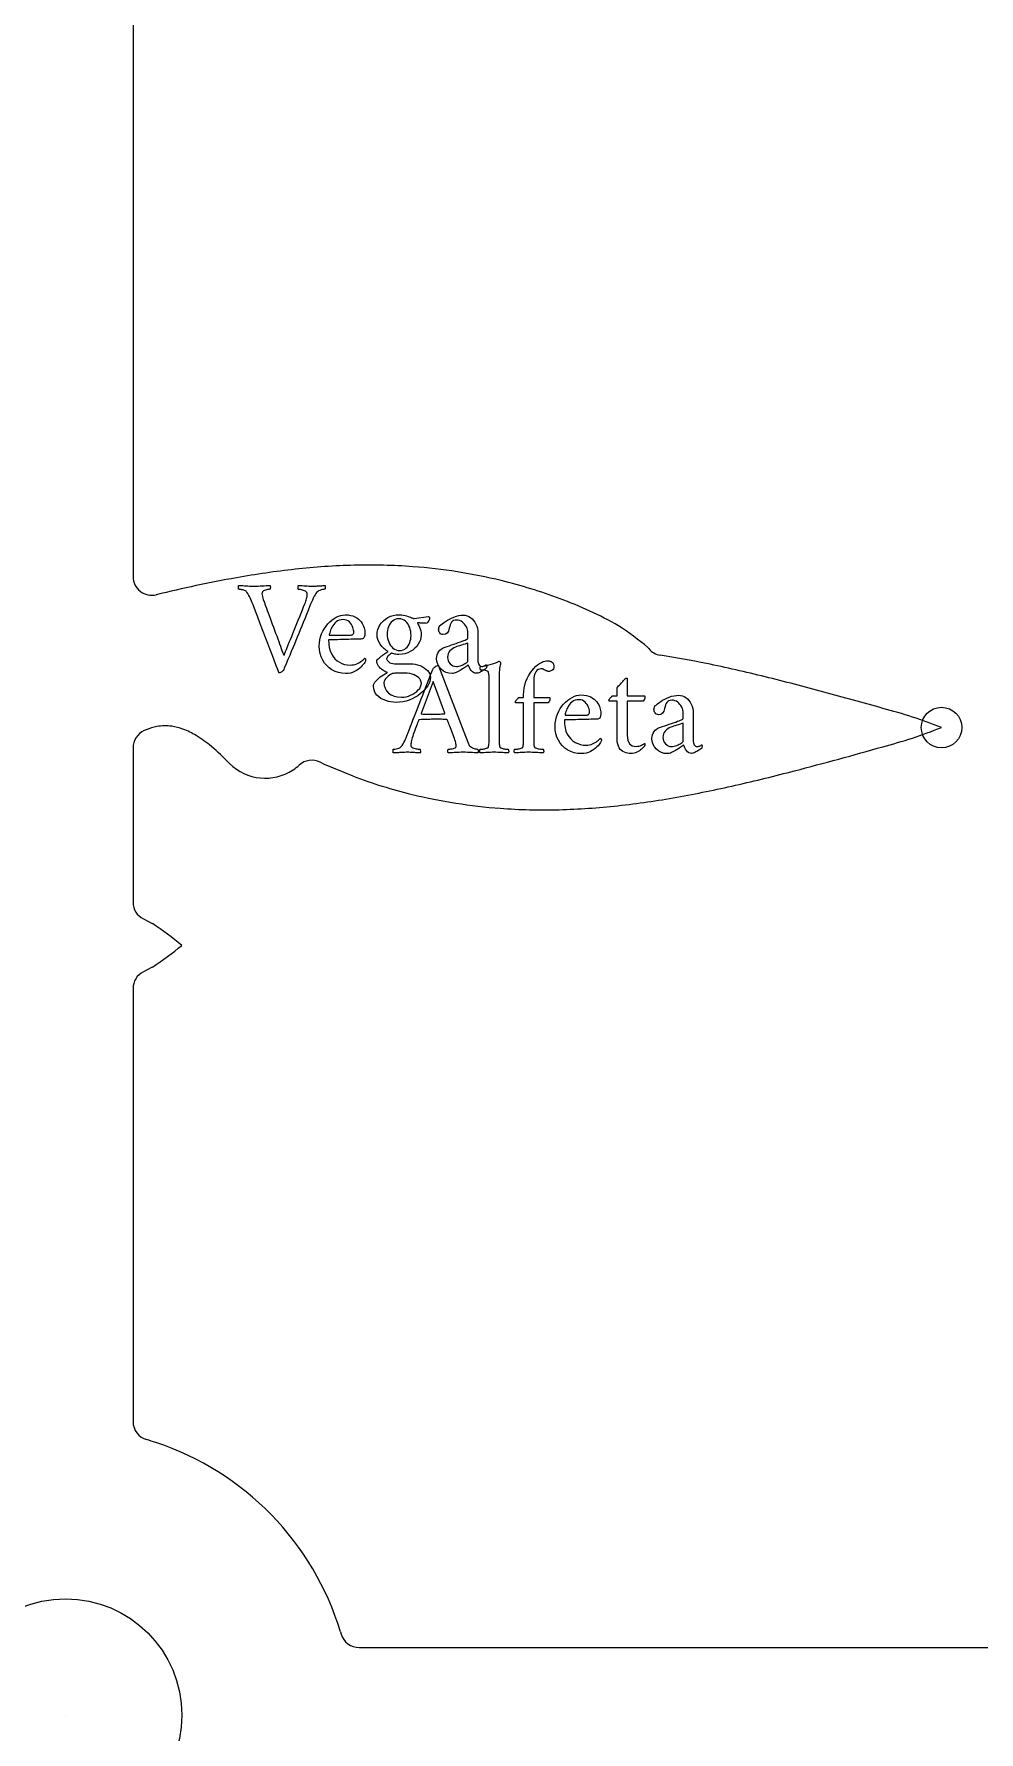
# Model space of a CAD drawing. Header units: millimetres. Extents: x -45 to 45, y -45 to 45.
# Drawn here: x -0.42 to 12.16, y -0.22 to 22.39 of the extents above; entities that cross this region are included whole.
import ezdxf

# ---------------------------------------------------------------- set-up
doc = ezdxf.new("R2010")
doc.units = ezdxf.units.MM
for name, color, linetype in [('CUT_INNER', 6, 'Continuous'), ('CUT_OUTER', 1, 'Continuous'), ('ENGRAVE', 7, 'Continuous'), ('GUIDE', 3, 'Continuous'), ('TEXT', 5, 'Continuous')]:
    doc.layers.add(name, color=color, linetype=linetype)

msp = doc.modelspace()

# ---------------------------------------------------------------- linework, layer by layer
at = {"layer": 'CUT_INNER'}
for points in [[(0.9, 38.8745), (0.9, 15.1625)], [(7.7517, 14.2181), (7.7557, 14.2132), (7.7638, 14.2024)], [(1.0724, 13.1211), (1.0487, 13.1106)], [(0.9, 12.882), (0.9, 10.8258)], [(2.1849, 12.6716), (2.1805, 12.6758)], [(3.8294, 12.5031), (3.4463, 12.6616), (3.4375, 12.6656), (3.3919, 12.6888)], [(1.0368, 10.6029), (1.1543, 10.5433), (1.1588, 10.5407)], [(1.1588, 9.9618), (1.1543, 9.9593), (1.0368, 9.8997)], [(0.9, 9.6767), (0.9, 3.9091)], [(3.6607, 1.1089), (3.669, 1.0804)], [(3.9091, 0.9), (16.9686, 0.9)]]:
    msp.add_lwpolyline(points, dxfattribs=at)
msp.add_circle((0, 0), 1.55, dxfattribs=at)
for centre, radius, start, end in [((0.0002, 12.8592), 26.2907, 355.51942, 87.46834), ((1.15, 15.1625), 0.25, 180, 283.32948), ((4.3566, 3.5061), 11.8248, 96.30171, 100.13671), ((4.0776, 6.0199), 9.2955, 91.45369, 96.29322), ((4.0406, 7.384), 7.9309, 85.77594, 91.43638), ((4.1, 8.146), 7.1665, 76.28694, 85.80087), ((5.2501, -1.471), 16.8814, 100.14917, 103.85496), ((4.1724, 8.4434), 6.8605, 69.43992, 76.28577), ((4.6431, 9.6398), 5.575, 60.82883, 69.65148), ((4.1498, 9.7623), 5.7295, 51.04841, 55.91761), ((7.9562, 14.3619), 0.25, 219.66348, 260.81429), ((6.285, 3.3355), 10.9023, 78.11554, 81.39448), ((4.3695, -6.1598), 20.5887, 76.10929, 78.34104), ((0.7538, -20.8173), 35.6856, 74.82857, 76.12342), ((-5.0543, -42.4312), 58.0663, 74.075659, 74.878797), ((9.149, 6.791), 6.8378, 68.4702, 75.35981), ((1.3608, 12.4145), 0.7631, 100.86003, 112.19797), ((1.3295, 12.5725), 0.6021, 81.76813, 100.76792), ((1.3092, 12.4533), 0.723, 69.34062, 81.53444), ((1.1886, 12.1357), 1.0627, 58.7676, 69.29567), ((9.146, 19.5207), 6.8467, 284.6358, 291.52756), ((1.15, 12.882), 0.25, 113.89638, 180), ((0.8807, 11.6253), 1.6588, 50.23485, 58.81362), ((0.1938, 10.8027), 2.7305, 43.31442, 50.19657), ((-3.3357, 62.5476), 51.6452, 284.6224, 285.97268), ((2.6591, 13.152), 0.675, 225.37141, 303.31015), ((3.2787, 12.4659), 0.25, 63.08825, 132.27665), ((2.7238, 13.0632), 0.5653, 302.77369, 313.16291), ((6.2387, 18.9266), 6.8605, 249.43992, 256.28577), ((3.0033, 38.2303), 26.5152, 282.89132, 284.6336), ((6.3111, 19.2239), 7.1665, 256.28694, 265.80087), ((6.0546, 23.8639), 11.8248, 276.30171, 280.13671), ((5.2181, 28.5422), 16.5773, 280.13664, 282.89947), ((6.3706, 19.986), 7.9309, 265.77594, 271.43638), ((6.3335, 21.3501), 9.2955, 271.45369, 276.29322), ((1.15, 10.8258), 0.25, 180, 243.08825), ((-2.0522, 5.7948), 5.7301, 51.05232, 55.91761), ((-1.5615, 14.0449), 4.9063, 303.67359, 309.35649), ((1.15, 9.6767), 0.25, 116.91175, 180), ((1.15, 3.9091), 0.25, 180, 253.82813), ((0.3521, 1.1099), 2.6606, 71.38805, 74.11473), ((0, 0), 3.825, 16.85202, 71.69577), ((3.9091, 1.15), 0.25, 196.17188, 270)]:
    msp.add_arc(centre, radius, start, end, dxfattribs=at)
at = {"layer": 'CUT_OUTER'}
msp.add_circle((0, 0), 45, dxfattribs=at)
at = {"layer": 'ENGRAVE'}
for centre, radius in [((0, 0), 42.525), ((0, 12.859), 29.684), ((11.6592, 13.1517), 0.27)]:
    msp.add_circle(centre, radius, dxfattribs=at)
at = {"layer": 'GUIDE'}
msp.add_lwpolyline([(0, 0), (0, 0)], dxfattribs=at)
msp.add_lwpolyline([(0, 0), (0, 0)], dxfattribs=at)
msp.add_lwpolyline([(0, 0), (0, 0)], dxfattribs=at)
msp.add_lwpolyline([(0, 0), (0, 0)], dxfattribs=at)
msp.add_lwpolyline([(0, 0), (0, 0)], dxfattribs=at)
msp.add_lwpolyline([(0, 0), (0, 0)], dxfattribs=at)
msp.add_lwpolyline([(0, 0), (0, 0)], dxfattribs=at)
msp.add_lwpolyline([(0, 0), (0, 0)], dxfattribs=at)
msp.add_lwpolyline([(0, 0), (0, 0)], dxfattribs=at)
msp.add_lwpolyline([(0, 0), (0, 0)], dxfattribs=at)
msp.add_lwpolyline([(0, 0), (0, 0)], dxfattribs=at)
msp.add_lwpolyline([(0, 0), (0, 0)], dxfattribs=at)
msp.add_lwpolyline([(0, 0), (0, 0)], dxfattribs=at)
msp.add_lwpolyline([(0, 0), (0, 0)], dxfattribs=at)
msp.add_lwpolyline([(0, 0), (0, 0)], dxfattribs=at)
msp.add_lwpolyline([(0, 0), (0, 0)], dxfattribs=at)
msp.add_lwpolyline([(0, 0), (0, 0)], dxfattribs=at)
msp.add_lwpolyline([(0, 0), (0, 0)], dxfattribs=at)
msp.add_lwpolyline([(0, 0), (0, 0)], dxfattribs=at)
msp.add_lwpolyline([(0, 0), (0, 0)], dxfattribs=at)
msp.add_lwpolyline([(0, 0), (0, 0)], dxfattribs=at)
msp.add_lwpolyline([(0, 0), (0, 0)], dxfattribs=at)
msp.add_lwpolyline([(0, 0), (0, 0)], dxfattribs=at)
msp.add_lwpolyline([(0, 0), (0, 0)], dxfattribs=at)
at = {"layer": 'TEXT'}
for points in [[(2.5073, 15.0358), (2.5357, 15.0359), (2.5637, 15.0364), (2.5913, 15.0373), (2.6184, 15.0384), (2.6452, 15.0397), (2.6717, 15.0409), (2.6981, 15.042), (2.7242, 15.0429), (2.7257, 15.0385), (2.7266, 15.0324), (2.727, 15.0246), (2.7269, 15.0151), (2.7261, 15.006), (2.7249, 14.9992), (2.723, 14.9948), (2.7206, 14.9927), (2.7158, 14.9925), (2.7087, 14.9916), (2.6993, 14.9902), (2.6874, 14.9883), (2.6746, 14.9856), (2.6621, 14.982), (2.65, 14.9775), (2.6381, 14.9721), (2.6279, 14.9654), (2.6207, 14.9571), (2.6163, 14.9471), (2.6148, 14.9354), (2.6168, 14.9172), (2.6229, 14.8914), (2.633, 14.8581), (2.6471, 14.817), (2.6549, 14.7957), (2.6639, 14.7711), (2.6742, 14.7433), (2.6856, 14.7122), (2.698, 14.6786), (2.711, 14.6434), (2.7245, 14.6065), (2.7385, 14.5679), (2.7529, 14.5284), (2.7674, 14.489), (2.7821, 14.4495), (2.7968, 14.4101), (2.8112, 14.3714), (2.825, 14.3343), (2.8381, 14.2988), (2.8506, 14.2649), (2.8621, 14.2332), (2.8725, 14.2046), (2.8818, 14.179), (2.89, 14.1564), (2.8968, 14.1378), (2.9019, 14.1239), (2.9053, 14.1149), (2.907, 14.1107), (2.9098, 14.1168), (2.9147, 14.128), (2.9215, 14.1441), (2.9303, 14.1654), (2.9408, 14.1908), (2.9525, 14.2194), (2.9655, 14.2513), (2.9796, 14.2864), (2.9948, 14.3241), (3.0108, 14.3637), (3.0275, 14.4052), (3.0451, 14.4486), (3.0631, 14.4932), (3.0812, 14.538), (3.0994, 14.5833), (3.1177, 14.6288), (3.1358, 14.6738), (3.1533, 14.7175), (3.1703, 14.7599), (3.1867, 14.8009), (3.1928, 14.8164), (3.1984, 14.8323), (3.2035, 14.8486), (3.2082, 14.8654), (3.2121, 14.8818), (3.2149, 14.8968), (3.2166, 14.9105), (3.2172, 14.9228), (3.2157, 14.9363), (3.2111, 14.9479), (3.2036, 14.9578), (3.193, 14.9658), (3.1807, 14.9725), (3.1679, 14.9779), (3.1547, 14.9823), (3.141, 14.9856), (3.1282, 14.9879), (3.1175, 14.9896), (3.1089, 14.9906), (3.1025, 14.9909), (3.0993, 14.9938), (3.0971, 14.9988), (3.0957, 15.0059), (3.0953, 15.0151), (3.0957, 15.0246), (3.0971, 15.0324), (3.0993, 15.0385), (3.1025, 15.0429), (3.1263, 15.042), (3.1495, 15.0409), (3.172, 15.0397), (3.1939, 15.0384), (3.2157, 15.0373), (3.2383, 15.0364), (3.2614, 15.0359), (3.2853, 15.0358), (3.3049, 15.0358), (3.3223, 15.036), (3.3376, 15.0363), (3.3507, 15.0367), (3.3628, 15.0372), (3.3747, 15.0378), (3.3865, 15.0385), (3.3983, 15.0393), (3.4106, 15.0402), (3.4242, 15.0411), (3.4393, 15.042), (3.4556, 15.0429), (3.4571, 15.0384), (3.4579, 15.0322), (3.458, 15.0241), (3.4574, 15.0142), (3.4564, 15.0048), (3.4552, 14.9981), (3.4537, 14.9941), (3.452, 14.9927), (3.4449, 14.9922), (3.4343, 14.9905), (3.4203, 14.9877), (3.4027, 14.9838), (3.3844, 14.9782), (3.368, 14.9703), (3.3535, 14.9602), (3.3409, 14.9479), (3.3322, 14.9367), (3.3223, 14.9208), (3.3111, 14.9004), (3.2988, 14.8753), (3.2862, 14.8482), (3.2743, 14.8217), (3.2633, 14.7958), (3.253, 14.7704), (3.2293, 14.7116), (3.2067, 14.6552), (3.185, 14.6014), (3.1643, 14.5499), (3.1442, 14.5002), (3.1244, 14.4513), (3.1048, 14.4034), (3.0854, 14.3563), (3.066, 14.3092), (3.0462, 14.2613), (3.0261, 14.2124), (3.0056, 14.1627), (2.9844, 14.1112), (2.9617, 14.0569), (2.9377, 14), (2.9124, 13.9404), (2.9051, 13.9247), (2.8974, 13.9117), (2.8894, 13.9014), (2.881, 13.8938), (2.8725, 13.8883), (2.8638, 13.8844), (2.855, 13.882), (2.8461, 13.8812), (2.8435, 13.882), (2.8412, 13.8841), (2.839, 13.8878), (2.8371, 13.8929), (2.8353, 13.8983), (2.8335, 13.903), (2.8317, 13.9068), (2.83, 13.9099), (2.8009, 13.9866), (2.7728, 14.0607), (2.7458, 14.1323), (2.7197, 14.2012), (2.694, 14.2692), (2.6682, 14.3377), (2.6421, 14.4068), (2.6157, 14.4764), (2.5884, 14.5481), (2.5595, 14.6234), (2.5288, 14.7023), (2.4965, 14.7848), (2.4867, 14.8101), (2.477, 14.8341), (2.4674, 14.8567), (2.458, 14.878), (2.4483, 14.8982), (2.438, 14.9174), (2.4272, 14.9358), (2.4158, 14.9533), (2.4105, 14.9601), (2.4033, 14.9663), (2.3943, 14.9718), (2.3836, 14.9766), (2.372, 14.9807), (2.3605, 14.9842), (2.3491, 14.987), (2.3378, 14.9891), (2.3274, 14.9907), (2.3184, 14.9918), (2.3108, 14.9925), (2.3047, 14.9927), (2.3039, 14.9942), (2.3033, 14.9988), (2.303, 15.0063), (2.3029, 15.0169), (2.303, 15.0276), (2.3033, 15.0355), (2.3039, 15.0406), (2.3047, 15.0429), (2.3339, 15.042), (2.3605, 15.0409), (2.3845, 15.0397), (2.406, 15.0384), (2.4274, 15.0373), (2.4515, 15.0364), (2.4781, 15.0359), (2.5073, 15.0358)], [(3.5022, 14.3187), (3.5039, 14.2653), (3.5107, 14.2165), (3.5227, 14.1721), (3.5399, 14.1322), (3.5613, 14.097), (3.586, 14.0666), (3.6142, 14.041), (3.6457, 14.0202), (3.6795, 14.0041), (3.7147, 13.9926), (3.7512, 13.9857), (3.7891, 13.9834), (3.8127, 13.9845), (3.8352, 13.9877), (3.8566, 13.993), (3.8769, 14.0004), (3.8959, 14.0093), (3.9132, 14.0188), (3.929, 14.029), (3.9432, 14.0399), (3.9557, 14.0505), (3.9661, 14.0598), (3.9745, 14.068), (3.9809, 14.0748), (3.9821, 14.0745), (3.9838, 14.0733), (3.9861, 14.0713), (3.989, 14.0686), (3.9917, 14.0652), (3.9937, 14.0612), (3.9948, 14.0566), (3.9952, 14.0515), (3.9946, 14.0441), (3.9925, 14.0363), (3.9892, 14.028), (3.9845, 14.0193), (3.9753, 14.0061), (3.9639, 13.9917), (3.9502, 13.9761), (3.9343, 13.9592), (3.9161, 13.9422), (3.8957, 13.9263), (3.8731, 13.9113), (3.8482, 13.8974), (3.8212, 13.8856), (3.7922, 13.8772), (3.7612, 13.8722), (3.7281, 13.8705), (3.6785, 13.8735), (3.6318, 13.8826), (3.5879, 13.8977), (3.5471, 13.9189), (3.5097, 13.9452), (3.4767, 13.9758), (3.4479, 14.0106), (3.4234, 14.0498), (3.4037, 14.0922), (3.3897, 14.1371), (3.3813, 14.1845), (3.3785, 14.2344), (3.3805, 14.2776), (3.3864, 14.3193), (3.3962, 14.3596), (3.4099, 14.3984), (3.4268, 14.4353), (3.4462, 14.4697), (3.4681, 14.5016), (3.4924, 14.5311), (3.5185, 14.5578), (3.5459, 14.5815), (3.5746, 14.6022), (3.6044, 14.6198), (3.6347, 14.634), (3.6645, 14.644), (3.6938, 14.6501), (3.7227, 14.6521), (3.7604, 14.6504), (3.7947, 14.6454), (3.8254, 14.637), (3.8527, 14.6252), (3.8769, 14.611), (3.8984, 14.5952), (3.9173, 14.5778), (3.9334, 14.5589), (3.9471, 14.5392), (3.9585, 14.5194), (3.9677, 14.4997), (3.9746, 14.48), (3.9797, 14.4611), (3.9834, 14.4437), (3.9855, 14.4279), (3.9863, 14.4137), (3.9857, 14.3959), (3.984, 14.3801), (3.9812, 14.3663), (3.9773, 14.3545), (3.9718, 14.345), (3.9643, 14.3379), (3.9548, 14.3333), (3.9432, 14.3312), (3.9332, 14.3304), (3.9193, 14.3296), (3.9014, 14.329), (3.8796, 14.3285), (3.855, 14.328), (3.8287, 14.3274), (3.8008, 14.3267), (3.7711, 14.3258), (3.7408, 14.3249), (3.7106, 14.324), (3.6807, 14.3231), (3.651, 14.3222), (3.6226, 14.3214), (3.5964, 14.3207), (3.5724, 14.3201), (3.5506, 14.3196), (3.5321, 14.3192), (3.5179, 14.3189), (3.5079, 14.3187), (3.5022, 14.3187)], [(3.5112, 14.3832), (3.7962, 14.3832), (3.804, 14.3838), (3.8113, 14.3854), (3.8179, 14.3882), (3.824, 14.3922), (3.8292, 14.3975), (3.8332, 14.4047), (3.836, 14.4137), (3.8375, 14.4244), (3.8374, 14.4363), (3.8352, 14.4504), (3.8311, 14.4668), (3.8249, 14.4854), (3.8167, 14.5047), (3.8063, 14.523), (3.7938, 14.5405), (3.7792, 14.5571), (3.7621, 14.5712), (3.7422, 14.5813), (3.7195, 14.5873), (3.6941, 14.5894), (3.6675, 14.5874), (3.6434, 14.5815), (3.6218, 14.5717), (3.6026, 14.558), (3.5857, 14.5417), (3.5706, 14.5244), (3.5574, 14.5059), (3.5462, 14.4863), (3.5366, 14.4667), (3.5287, 14.4482), (3.5223, 14.4308), (3.5175, 14.4146), (3.5141, 14.4008), (3.5119, 14.391), (3.5109, 14.3852), (3.5112, 14.3832)], [(4.5868, 14.0013), (4.6213, 13.9998), (4.6547, 13.9951), (4.6872, 13.9872), (4.7186, 13.9762), (4.7481, 13.9627), (4.7746, 13.9471), (4.7983, 13.9295), (4.819, 13.9099), (4.8359, 13.8887), (4.8479, 13.8664), (4.8551, 13.843), (4.8575, 13.8185), (4.8552, 13.7914), (4.8484, 13.7638), (4.8369, 13.7358), (4.8208, 13.7073), (4.8008, 13.6791), (4.7775, 13.6518), (4.751, 13.6253), (4.7213, 13.5998), (4.6887, 13.5759), (4.6536, 13.5543), (4.6161, 13.5351), (4.5761, 13.5182), (4.5343, 13.5045), (4.4914, 13.4947), (4.4473, 13.4888), (4.4022, 13.4868), (4.3672, 13.4883), (4.3323, 13.4927), (4.2973, 13.4999), (4.2624, 13.5101), (4.2289, 13.5233), (4.1983, 13.5395), (4.1706, 13.5587), (4.1458, 13.5809), (4.1254, 13.6062), (4.1109, 13.6345), (4.1021, 13.6658), (4.0992, 13.7002), (4.1013, 13.7197), (4.1077, 13.7387), (4.1184, 13.7573), (4.1333, 13.7755), (4.151, 13.7929), (4.17, 13.8095), (4.1904, 13.8252), (4.2122, 13.84), (4.2336, 13.8534), (4.2529, 13.8651), (4.2703, 13.875), (4.2857, 13.883), (4.2703, 13.8891), (4.2545, 13.8965), (4.2384, 13.9052), (4.222, 13.9153), (4.2061, 13.9268), (4.1913, 13.9397), (4.1778, 13.9541), (4.1655, 13.97), (4.1554, 13.9872), (4.1481, 14.0056), (4.1437, 14.0253), (4.1422, 14.0462), (4.1511, 14.0555), (4.1617, 14.0657), (4.174, 14.0766), (4.188, 14.0883), (4.2027, 14.1002), (4.2175, 14.1118), (4.2323, 14.1231), (4.2471, 14.134), (4.2611, 14.144), (4.2733, 14.1524), (4.2839, 14.1592), (4.2928, 14.1645), (4.2621, 14.184), (4.2343, 14.2068), (4.2096, 14.2329), (4.188, 14.2622), (4.1703, 14.2933), (4.1577, 14.3247), (4.1501, 14.3565), (4.1476, 14.3886), (4.15, 14.4229), (4.1573, 14.456), (4.1693, 14.4879), (4.1862, 14.5186), (4.2072, 14.5472), (4.2319, 14.573), (4.2601, 14.596), (4.2919, 14.6163), (4.3266, 14.6327), (4.3634, 14.6445), (4.4024, 14.6516), (4.4434, 14.6539), (4.471, 14.653), (4.4963, 14.6501), (4.5194, 14.6453), (4.5402, 14.6387), (4.5589, 14.6314), (4.5756, 14.625), (4.5903, 14.6193), (4.603, 14.6145), (4.614, 14.6105), (4.622, 14.6077), (4.627, 14.6061), (4.629, 14.6055), (4.6301, 14.6053), (4.6328, 14.6046), (4.6369, 14.6035), (4.6424, 14.6019), (4.8307, 14.6288), (4.8377, 14.6257), (4.8428, 14.6216), (4.8458, 14.6167), (4.8468, 14.6109), (4.846, 14.6045), (4.8437, 14.5963), (4.8397, 14.5862), (4.8342, 14.5741), (4.8279, 14.5622), (4.8212, 14.5524), (4.8144, 14.5447), (4.8073, 14.5392), (4.7963, 14.54), (4.7845, 14.5407), (4.7721, 14.5414), (4.7589, 14.5419), (4.7459, 14.5424), (4.7338, 14.543), (4.7226, 14.5437), (4.7123, 14.5445), (4.7037, 14.5453), (4.6975, 14.5459), (4.6938, 14.5462), (4.6926, 14.5463), (4.6895, 14.546), (4.6872, 14.545), (4.6859, 14.5433), (4.6854, 14.541), (4.6899, 14.535), (4.696, 14.5242), (4.7038, 14.5085), (4.7132, 14.4881), (4.7223, 14.4643), (4.7287, 14.4386), (4.7326, 14.4109), (4.7338, 14.3814), (4.7314, 14.351), (4.7242, 14.3209), (4.7122, 14.291), (4.6953, 14.2613), (4.6742, 14.233), (4.6496, 14.2073), (4.6214, 14.1841), (4.5895, 14.1636), (4.5549, 14.1467), (4.518, 14.1347), (4.4791, 14.1275), (4.438, 14.125), (4.4259, 14.1254), (4.4129, 14.1264), (4.3991, 14.1281), (4.3843, 14.1304), (4.37, 14.1331), (4.3578, 14.1358), (4.3476, 14.1385), (4.3394, 14.1412), (4.328, 14.1343), (4.3168, 14.1264), (4.306, 14.1173), (4.2955, 14.1071), (4.2865, 14.0964), (4.2801, 14.0856), (4.2762, 14.0748), (4.2749, 14.0641), (4.2766, 14.057), (4.2816, 14.0484), (4.29, 14.0382), (4.3018, 14.0264), (4.3168, 14.0155), (4.335, 14.0076), (4.3563, 14.0029), (4.3807, 14.0013)], [(4.4363, 14.6001), (4.4122, 14.5982), (4.3901, 14.5925), (4.37, 14.583), (4.352, 14.5696), (4.336, 14.5534), (4.322, 14.5351), (4.31, 14.5149), (4.3, 14.4926), (4.2922, 14.469), (4.2866, 14.445), (4.2832, 14.4206), (4.2821, 14.3957), (4.2833, 14.3691), (4.287, 14.3429), (4.2932, 14.3171), (4.3018, 14.2918), (4.3128, 14.2678), (4.326, 14.2461), (4.3415, 14.2266), (4.3592, 14.2093), (4.379, 14.1952), (4.4008, 14.1851), (4.4247, 14.1791), (4.4506, 14.177), (4.4738, 14.1789), (4.4952, 14.1844), (4.5146, 14.1937), (4.5322, 14.2066), (4.5477, 14.2224), (4.5613, 14.2402), (4.5728, 14.2601), (4.5824, 14.2819), (4.5898, 14.3049), (4.5951, 14.3283), (4.5983, 14.352), (4.5994, 14.376), (4.5983, 14.4035), (4.5949, 14.4305), (4.5893, 14.4569), (4.5815, 14.4827), (4.5714, 14.5071), (4.5591, 14.5293), (4.5445, 14.5493), (4.5277, 14.567), (4.5085, 14.5815), (4.4869, 14.5918), (4.4628, 14.598), (4.4363, 14.6001)], [(5.2968, 14.6485), (5.3215, 14.6465), (5.3454, 14.6405), (5.3685, 14.6304), (5.3909, 14.6163), (5.4118, 14.5988), (5.4306, 14.5786), (5.4472, 14.5558), (5.4617, 14.5302), (5.4735, 14.5024), (5.4819, 14.4728), (5.4869, 14.4415), (5.4886, 14.4083), (5.4886, 14.048), (5.4894, 14.0315), (5.4917, 14.0164), (5.4957, 14.0024), (5.5011, 13.9897), (5.5084, 13.9791), (5.5177, 13.9715), (5.529, 13.967), (5.5424, 13.9655), (5.5543, 13.9662), (5.5648, 13.9682), (5.574, 13.9715), (5.5818, 13.9762), (5.5883, 13.9811), (5.5935, 13.9848), (5.5973, 13.9873), (5.5997, 13.9888), (5.6014, 13.9885), (5.6029, 13.9875), (5.6041, 13.9858), (5.6051, 13.9834), (5.6059, 13.9808), (5.6065, 13.9785), (5.6068, 13.9764), (5.6069, 13.9745), (5.6064, 13.9649), (5.6047, 13.9561), (5.6019, 13.9479), (5.5979, 13.9404), (5.5917, 13.9355), (5.5838, 13.9296), (5.5743, 13.9229), (5.563, 13.9153), (5.5508, 13.9075), (5.5383, 13.9001), (5.5257, 13.8931), (5.5128, 13.8866), (5.5002, 13.8811), (5.4884, 13.8772), (5.4773, 13.8748), (5.4671, 13.8741), (5.4488, 13.8764), (5.4314, 13.8835), (5.4151, 13.8952), (5.3999, 13.9117), (5.3863, 13.9306), (5.3754, 13.9498), (5.3671, 13.9692), (5.3613, 13.9888), (5.3565, 13.9844), (5.3494, 13.9785), (5.34, 13.971), (5.3281, 13.9619), (5.3146, 13.952), (5.3001, 13.942), (5.2846, 13.9318), (5.2681, 13.9216), (5.2511, 13.9116), (5.2342, 13.9023), (5.2175, 13.8937), (5.2009, 13.8857), (5.1849, 13.879), (5.1702, 13.8743), (5.1567, 13.8714), (5.1444, 13.8705), (5.103, 13.8741), (5.0651, 13.885), (5.0304, 13.9032), (4.9992, 13.9287), (4.9733, 13.9595), (4.9548, 13.9935), (4.9437, 14.0308), (4.94, 14.0713), (4.9419, 14.0972), (4.9474, 14.1212), (4.9567, 14.1434), (4.9696, 14.1636), (4.9843, 14.1811), (4.9989, 14.1952), (5.0135, 14.2058), (5.0279, 14.2129), (5.0537, 14.222), (5.081, 14.2315), (5.1097, 14.2413), (5.1399, 14.2514), (5.1703, 14.2617), (5.1997, 14.2718), (5.2281, 14.2819), (5.2555, 14.2918), (5.2806, 14.3011), (5.3021, 14.3092), (5.3201, 14.3163), (5.3344, 14.3222), (5.3409, 14.3251), (5.3461, 14.3283), (5.3499, 14.3318), (5.3523, 14.3357), (5.3539, 14.3407), (5.355, 14.3476), (5.3557, 14.3564), (5.3559, 14.3671), (5.3559, 14.4137), (5.3547, 14.4333), (5.351, 14.4529), (5.3448, 14.4723), (5.3362, 14.4917), (5.3255, 14.5101), (5.3129, 14.5271), (5.2986, 14.5424), (5.2824, 14.5562), (5.2648, 14.5676), (5.2461, 14.5757), (5.2263, 14.5806), (5.2053, 14.5822), (5.1844, 14.5804), (5.1663, 14.575), (5.1512, 14.5661), (5.139, 14.5535), (5.129, 14.5377), (5.1206, 14.519), (5.1138, 14.4974), (5.1085, 14.4728), (5.0973, 14.436), (5.0798, 14.4096), (5.0561, 14.3938), (5.0261, 14.3886), (5.0126, 14.39), (5.0007, 14.3944), (4.9906, 14.4017), (4.9821, 14.4119), (4.9755, 14.4238), (4.9707, 14.4361), (4.9679, 14.4489), (4.9669, 14.4621), (4.9671, 14.4654), (4.9678, 14.4699), (4.9689, 14.4757), (4.9705, 14.4827), (4.9724, 14.4898), (4.9745, 14.4959), (4.9769, 14.501), (4.9795, 14.5051), (4.9944, 14.5182), (5.0122, 14.5324), (5.0329, 14.5478), (5.0565, 14.5643), (5.0825, 14.5807), (5.1101, 14.5961), (5.1394, 14.6103), (5.1704, 14.6234), (5.2021, 14.6344), (5.2338, 14.6423), (5.2653, 14.647), (5.2968, 14.6485)], [(5.2035, 13.9655), (5.2191, 13.9664), (5.2354, 13.9691), (5.2523, 13.9736), (5.2699, 13.9798), (5.2871, 13.9872), (5.303, 13.9948), (5.3176, 14.0029), (5.3308, 14.0112), (5.3418, 14.0192), (5.3497, 14.0262), (5.3544, 14.0322), (5.3559, 14.0372), (5.3559, 14.2756), (5.3378, 14.2699), (5.3174, 14.2635), (5.2948, 14.2565), (5.2699, 14.2487), (5.2456, 14.2411), (5.2246, 14.2344), (5.207, 14.2286), (5.1928, 14.2236), (5.1705, 14.2137), (5.1502, 14.2017), (5.1319, 14.1877), (5.1157, 14.1717), (5.1024, 14.1536), (5.0928, 14.1336), (5.0871, 14.1115), (5.0852, 14.0874), (5.0874, 14.0639), (5.0937, 14.0419), (5.1044, 14.0213), (5.1193, 14.0022), (5.1373, 13.9862), (5.1574, 13.9747), (5.1795, 13.9678), (5.2035, 13.9655)], [(5.6378, 13.7953), (5.6378, 13.8057), (5.6376, 13.817), (5.6373, 13.8294), (5.6369, 13.8428), (5.6361, 13.856), (5.6345, 13.8677), (5.6321, 13.8779), (5.6289, 13.8867), (5.6238, 13.8957), (5.6157, 13.9029), (5.6045, 13.9082), (5.5903, 13.9118), (5.5744, 13.9142), (5.5578, 13.9159), (5.5408, 13.9169), (5.5231, 13.9172), (5.5223, 13.9186), (5.5215, 13.9228), (5.5209, 13.9298), (5.5204, 13.9396), (5.5204, 13.9495), (5.5211, 13.9569), (5.5226, 13.9616), (5.5249, 13.9638), (5.5578, 13.9681), (5.5903, 13.9739), (5.6224, 13.9811), (5.654, 13.9898), (5.6849, 13.9996), (5.7149, 14.0102), (5.7441, 14.0216), (5.7723, 14.0337), (5.7758, 14.0331), (5.7792, 14.0313), (5.7825, 14.0282), (5.7857, 14.0239), (5.7885, 14.019), (5.7904, 14.0142), (5.7916, 14.0096), (5.792, 14.005), (5.7914, 14.0026), (5.7896, 13.9952), (5.7865, 13.9829), (5.7822, 13.9656), (5.7778, 13.9438), (5.7748, 13.9176), (5.7729, 13.8873), (5.7723, 13.8527), (5.7723, 13.0208), (5.7724, 13.0014), (5.7725, 12.9827), (5.7728, 12.9647), (5.7732, 12.9473), (5.774, 12.9311), (5.7757, 12.9164), (5.7781, 12.9033), (5.7813, 12.8918), (5.7842, 12.8874), (5.7896, 12.8832), (5.7972, 12.8793), (5.8073, 12.8756), (5.8187, 12.8723), (5.8306, 12.8696), (5.8429, 12.8674), (5.8557, 12.8658), (5.8677, 12.8646), (5.8778, 12.8637), (5.8861, 12.8632), (5.8924, 12.8631), (5.8948, 12.8588), (5.8967, 12.8532), (5.898, 12.8463), (5.8987, 12.838), (5.8986, 12.8297), (5.8976, 12.8227), (5.8955, 12.8171), (5.8924, 12.8129), (5.8663, 12.8146), (5.8418, 12.8162), (5.8188, 12.8177), (5.7974, 12.8191), (5.7761, 12.8203), (5.7535, 12.8212), (5.7295, 12.8217), (5.7042, 12.8218), (5.6797, 12.8217), (5.6564, 12.8212), (5.6344, 12.8203), (5.6136, 12.8191), (5.5926, 12.8177), (5.5699, 12.8162), (5.5456, 12.8146), (5.5195, 12.8129), (5.5164, 12.8171), (5.5144, 12.8227), (5.5133, 12.8297), (5.5132, 12.838), (5.514, 12.8463), (5.5153, 12.8532), (5.5171, 12.8588), (5.5195, 12.8631), (5.5258, 12.8632), (5.5339, 12.8637), (5.5437, 12.8646), (5.5554, 12.8658), (5.5678, 12.8674), (5.58, 12.8696), (5.592, 12.8723), (5.6038, 12.8756), (5.6141, 12.8793), (5.6217, 12.8832), (5.6266, 12.8874), (5.6289, 12.8918), (5.6321, 12.9033), (5.6345, 12.9164), (5.6361, 12.9311), (5.6369, 12.9473), (5.6373, 12.9647), (5.6376, 12.9827), (5.6378, 13.0014), (5.6378, 13.0208)], [(6.3998, 14.0391), (6.4177, 14.0389), (6.4322, 14.0382), (6.4433, 14.0371), (6.4508, 14.0355), (6.4572, 14.0331), (6.4645, 14.0292), (6.4729, 14.0241), (6.4822, 14.0176), (6.485, 14.0143), (6.4878, 14.01), (6.4908, 14.0045), (6.4939, 13.9979), (6.4966, 13.9907), (6.4986, 13.9835), (6.4998, 13.9764), (6.5001, 13.9692), (6.4985, 13.9481), (6.4937, 13.9313), (6.4855, 13.9189), (6.4742, 13.9109), (6.4617, 13.9058), (6.4502, 13.9022), (6.4397, 13.9), (6.4302, 13.8993), (6.424, 13.8996), (6.4177, 13.9006), (6.4114, 13.9023), (6.4051, 13.9046), (6.3987, 13.9075), (6.3921, 13.9105), (6.3853, 13.9137), (6.3782, 13.9172), (6.3714, 13.9213), (6.3652, 13.9248), (6.3598, 13.9276), (6.3549, 13.9297), (6.3499, 13.9313), (6.3437, 13.9324), (6.3364, 13.9331), (6.328, 13.9333), (6.3089, 13.9308), (6.2911, 13.923), (6.2744, 13.9101), (6.259, 13.8921), (6.2462, 13.8689), (6.2373, 13.8406), (6.2323, 13.8071), (6.2312, 13.7684), (6.2312, 13.5515), (6.4392, 13.5515), (6.4423, 13.5506), (6.4446, 13.5479), (6.4459, 13.5434), (6.4464, 13.5371), (6.4464, 13.5355), (6.4464, 13.534), (6.4464, 13.5328), (6.4464, 13.5318), (6.4449, 13.5178), (6.4405, 13.5044), (6.4333, 13.4918), (6.4231, 13.4798), (6.2312, 13.4798), (6.2312, 13.0208), (6.2313, 13.0014), (6.2315, 12.9827), (6.2317, 12.9647), (6.2321, 12.9473), (6.233, 12.9311), (6.2346, 12.9164), (6.237, 12.9033), (6.2402, 12.8918), (6.2433, 12.8874), (6.2489, 12.8832), (6.2572, 12.8793), (6.268, 12.8756), (6.2803, 12.8723), (6.2931, 12.8696), (6.3063, 12.8674), (6.32, 12.8658), (6.3328, 12.8646), (6.3435, 12.8637), (6.3521, 12.8632), (6.3585, 12.8631), (6.3609, 12.8588), (6.3628, 12.8532), (6.3641, 12.8463), (6.3648, 12.838), (6.3647, 12.8297), (6.3637, 12.8227), (6.3616, 12.8171), (6.3585, 12.8129), (6.3322, 12.8146), (6.307, 12.8162), (6.2829, 12.8177), (6.2599, 12.8191), (6.2371, 12.8203), (6.2133, 12.8212), (6.1887, 12.8217), (6.1631, 12.8218), (6.1386, 12.8217), (6.1154, 12.8212), (6.0934, 12.8203), (6.0726, 12.8191), (6.0516, 12.8177), (6.0289, 12.8162), (6.0045, 12.8146), (5.9785, 12.8129), (5.9754, 12.8171), (5.9733, 12.8227), (5.9722, 12.8297), (5.9722, 12.838), (5.9729, 12.8463), (5.9742, 12.8532), (5.9761, 12.8588), (5.9785, 12.8631), (5.9847, 12.8632), (5.9928, 12.8637), (6.0027, 12.8646), (6.0143, 12.8658), (6.0268, 12.8674), (6.039, 12.8696), (6.051, 12.8723), (6.0627, 12.8756), (6.073, 12.8793), (6.0806, 12.8832), (6.0856, 12.8874), (6.0878, 12.8918), (6.091, 12.9033), (6.0934, 12.9164), (6.095, 12.9311), (6.0959, 12.9473), (6.0963, 12.9647), (6.0966, 12.9827), (6.0967, 13.0014), (6.0968, 13.0208), (6.0968, 13.4798), (5.9946, 13.4798), (5.9929, 13.4802), (5.9915, 13.4813), (5.9902, 13.4833), (5.9892, 13.486), (5.9884, 13.489), (5.9879, 13.4916), (5.9875, 13.4939), (5.9874, 13.4959), (5.9881, 13.4983), (5.9901, 13.502), (5.9935, 13.5068), (5.9982, 13.5129), (6.0036, 13.5196), (6.0092, 13.5262), (6.0148, 13.5326), (6.0206, 13.5389), (6.0257, 13.5444), (6.0293, 13.5483), (6.0315, 13.5507), (6.0322, 13.5515), (6.0968, 13.5515), (6.0968, 13.5855), (6.0987, 13.6323), (6.1046, 13.6774), (6.1144, 13.721), (6.1282, 13.763), (6.1449, 13.803), (6.1638, 13.8403), (6.1848, 13.8751), (6.2079, 13.9073), (6.2324, 13.9366), (6.2572, 13.9625), (6.2826, 13.985), (6.3083, 14.0041), (6.3335, 14.0194), (6.3572, 14.0304), (6.3793, 14.0369), (6.3998, 14.0391)], [(4.5062, 13.8776), (4.4968, 13.8776), (4.4849, 13.8774), (4.4704, 13.8771), (4.4533, 13.8768), (4.4351, 13.8762), (4.4174, 13.8756), (4.4002, 13.8749), (4.3834, 13.8741), (4.3684, 13.8731), (4.3567, 13.8718), (4.3482, 13.8704), (4.343, 13.8687), (4.3281, 13.8588), (4.3121, 13.8472), (4.295, 13.8337), (4.2767, 13.8185), (4.2602, 13.8022), (4.2485, 13.7858), (4.2414, 13.7691), (4.2391, 13.7522), (4.2429, 13.7118), (4.2543, 13.6748), (4.2733, 13.6414), (4.3, 13.6114), (4.3336, 13.5867), (4.3735, 13.5691), (4.4197, 13.5585), (4.4721, 13.555), (4.5026, 13.5566), (4.5331, 13.5617), (4.5635, 13.5701), (4.594, 13.5818), (4.6233, 13.5963), (4.65, 13.6128), (4.6744, 13.6313), (4.6962, 13.6518), (4.7142, 13.6736), (4.7271, 13.6961), (4.7349, 13.7193), (4.7374, 13.7432), (4.736, 13.7561), (4.7316, 13.7699), (4.7243, 13.7844), (4.7141, 13.7997), (4.7008, 13.8148), (4.6841, 13.829), (4.664, 13.8422), (4.6406, 13.8543), (4.6134, 13.8645), (4.5819, 13.8718), (4.5462, 13.8762), (4.5062, 13.8776)], [(4.5514, 13.0621), (4.5525, 13.0648), (4.5557, 13.073), (4.561, 13.0868), (4.5685, 13.106), (4.5777, 13.1299), (4.5884, 13.1577), (4.6006, 13.1895), (4.6142, 13.2252), (4.629, 13.2639), (4.6449, 13.3048), (4.6617, 13.3477), (4.6796, 13.3928), (4.6981, 13.4393), (4.7166, 13.4865), (4.7353, 13.5343), (4.754, 13.5829), (4.7727, 13.6312), (4.791, 13.6785), (4.809, 13.7249), (4.8266, 13.7702), (4.8436, 13.8137), (4.8596, 13.8545), (4.8745, 13.8925), (4.8885, 13.928), (4.8931, 13.9354), (4.8999, 13.9432), (4.9088, 13.9515), (4.9198, 13.9602), (4.9312, 13.9681), (4.9411, 13.9737), (4.9496, 13.977), (4.9566, 13.9782), (4.9582, 13.9781), (4.9595, 13.9779), (4.9605, 13.9776), (4.9611, 13.9773), (4.9617, 13.9768), (4.9626, 13.9761), (4.9639, 13.9754), (4.9656, 13.9746), (5.3223, 13.0388), (5.3399, 12.9926), (5.3532, 12.9581), (5.3623, 12.9352), (5.3671, 12.924), (5.3727, 12.9145), (5.3804, 12.9056), (5.3902, 12.8975), (5.4021, 12.89), (5.4151, 12.8833), (5.4281, 12.8776), (5.4411, 12.873), (5.4541, 12.8693), (5.4659, 12.8666), (5.4754, 12.8646), (5.4825, 12.8635), (5.4872, 12.8631), (5.4903, 12.858), (5.4922, 12.8516), (5.493, 12.8441), (5.4926, 12.8353), (5.4917, 12.8268), (5.4908, 12.8203), (5.4899, 12.8156), (5.489, 12.8129), (5.4637, 12.8146), (5.4397, 12.8162), (5.4171, 12.8177), (5.3958, 12.8191), (5.3742, 12.8203), (5.3506, 12.8212), (5.3249, 12.8217), (5.2972, 12.8218), (5.268, 12.8217), (5.2414, 12.8212), (5.2174, 12.8203), (5.1959, 12.8191), (5.1745, 12.8177), (5.1504, 12.8162), (5.1238, 12.8146), (5.0946, 12.8129), (5.0916, 12.8171), (5.0895, 12.8227), (5.0884, 12.8297), (5.0884, 12.838), (5.0892, 12.8463), (5.0908, 12.8532), (5.0932, 12.8588), (5.0964, 12.8631), (5.1056, 12.8635), (5.117, 12.8646), (5.1307, 12.8666), (5.1466, 12.8693), (5.1623, 12.8728), (5.1753, 12.8767), (5.1856, 12.8813), (5.1932, 12.8864), (5.1964, 12.8906), (5.1986, 12.8962), (5.2, 12.9032), (5.2004, 12.9115), (5.1997, 12.9209), (5.1975, 12.9332), (5.1939, 12.9483), (5.1888, 12.9661), (5.1825, 12.986), (5.1755, 13.0072), (5.1677, 13.0295), (5.1592, 13.0531), (5.1502, 13.0771), (5.1413, 13.1008), (5.1323, 13.1242), (5.1233, 13.1472), (5.1148, 13.1691), (5.107, 13.1889), (5.1, 13.2067), (5.0937, 13.2225), (5.0886, 13.2355), (5.085, 13.2447), (5.0828, 13.2502), (5.0821, 13.2521), (5.0819, 13.2523), (5.0812, 13.253), (5.0801, 13.2541), (5.0785, 13.2557), (5.0767, 13.2572), (5.0749, 13.2584), (5.0731, 13.259), (5.0713, 13.2593), (5.0571, 13.26), (5.0413, 13.2606), (5.0239, 13.2609), (5.005, 13.2611), (4.9856, 13.2611), (4.9669, 13.2611), (4.9489, 13.2611), (4.9315, 13.2611), (4.927, 13.2611), (4.9225, 13.2611), (4.9181, 13.2611), (4.9136, 13.2611), (4.9092, 13.2611), (4.9051, 13.2611), (4.9011, 13.2611), (4.8974, 13.2611), (4.8716, 13.261), (4.8477, 13.2608), (4.8258, 13.2606), (4.806, 13.2602), (4.7858, 13.2595), (4.763, 13.2586), (4.7374, 13.2573), (4.7092, 13.2557), (4.7082, 13.2555), (4.707, 13.255), (4.7055, 13.2542), (4.7038, 13.253), (4.7023, 13.2518), (4.7011, 13.251), (4.7005, 13.2505), (4.7002, 13.2503), (4.6994, 13.2481), (4.6969, 13.2413), (4.6927, 13.2301), (4.6868, 13.2144), (4.6797, 13.1957), (4.672, 13.1752), (4.6636, 13.1531), (4.6545, 13.1293), (4.6454, 13.105), (4.6368, 13.0816), (4.6288, 13.0589), (4.6214, 13.037), (4.614, 13.0154), (4.6081, 12.9957), (4.6037, 12.9778), (4.6007, 12.9617), (4.5988, 12.9472), (4.5974, 12.9343), (4.5965, 12.923), (4.5963, 12.9133), (4.598, 12.9039), (4.6032, 12.8956), (4.6119, 12.8882), (4.624, 12.8819), (4.6381, 12.8766), (4.6523, 12.8723), (4.6667, 12.8689), (4.6814, 12.8667), (4.6948, 12.8651), (4.7054, 12.864), (4.7132, 12.8633), (4.7182, 12.8631), (4.7198, 12.8603), (4.7213, 12.8557), (4.7225, 12.8491), (4.7235, 12.8407), (4.7241, 12.8319), (4.724, 12.8243), (4.7232, 12.818), (4.7217, 12.8129), (4.7053, 12.8138), (4.6902, 12.8147), (4.6762, 12.8156), (4.6635, 12.8165), (4.6514, 12.8174), (4.6393, 12.8182), (4.6272, 12.8191), (4.6151, 12.82), (4.602, 12.8208), (4.5871, 12.8214), (4.5702, 12.8217), (4.5514, 12.8218), (4.5325, 12.8217), (4.5151, 12.8214), (4.4993, 12.8208), (4.4851, 12.82), (4.4717, 12.8191), (4.4582, 12.8182), (4.4448, 12.8174), (4.4313, 12.8165), (4.417, 12.8156), (4.4008, 12.8147), (4.3829, 12.8138), (4.3632, 12.8129), (4.3616, 12.8156), (4.3605, 12.8203), (4.3598, 12.8268), (4.3596, 12.8353), (4.3598, 12.8441), (4.3605, 12.8516), (4.3616, 12.858), (4.3632, 12.8631), (4.3727, 12.8636), (4.3849, 12.8651), (4.4, 12.8676), (4.4179, 12.8711), (4.4355, 12.8758), (4.4499, 12.8817), (4.4611, 12.8888), (4.469, 12.8971), (4.4819, 12.9147), (4.4938, 12.9332), (4.5048, 12.9528), (4.5147, 12.9733), (4.524, 12.9947), (4.5333, 13.0166), (4.5424, 13.039), (4.5514, 13.0621)], [(7.4772, 13.5748), (7.7031, 13.5748), (7.707, 13.5736), (7.7098, 13.5699), (7.7115, 13.5637), (7.712, 13.5551), (7.7105, 13.5417), (7.7058, 13.5286), (7.6979, 13.5157), (7.6869, 13.5031), (7.4772, 13.5031), (7.4772, 13.0441), (7.4845, 12.9814), (7.5063, 12.9366), (7.5427, 12.9097), (7.5937, 12.9007), (7.613, 12.9017), (7.6314, 12.9047), (7.6488, 12.9098), (7.6654, 12.9168), (7.6801, 12.9244), (7.6919, 12.9307), (7.7007, 12.936), (7.7067, 12.9402), (7.709, 12.9388), (7.7107, 12.9366), (7.7117, 12.9334), (7.712, 12.9294), (7.7116, 12.9203), (7.7102, 12.9128), (7.708, 12.9069), (7.7049, 12.9025), (7.6978, 12.8948), (7.689, 12.8859), (7.6785, 12.876), (7.6663, 12.8649), (7.6527, 12.8535), (7.6379, 12.8429), (7.6218, 12.8329), (7.6045, 12.8236), (7.5861, 12.8158), (7.5668, 12.8102), (7.5467, 12.8068), (7.5256, 12.8057), (7.5034, 12.8067), (7.4815, 12.8097), (7.4599, 12.8148), (7.4386, 12.8218), (7.4185, 12.8315), (7.4003, 12.8442), (7.384, 12.8602), (7.3696, 12.8792), (7.3579, 12.9019), (7.3495, 12.9289), (7.3444, 12.9602), (7.3427, 12.9957), (7.3427, 13.5031), (7.2406, 13.5031), (7.2389, 13.5035), (7.2374, 13.5046), (7.2362, 13.5066), (7.2352, 13.5094), (7.2344, 13.5123), (7.2338, 13.515), (7.2335, 13.5172), (7.2334, 13.5192), (7.2341, 13.5216), (7.2361, 13.5253), (7.2394, 13.5301), (7.2441, 13.5362), (7.2496, 13.5429), (7.2551, 13.5495), (7.2608, 13.5559), (7.2665, 13.5622), (7.2716, 13.5677), (7.2753, 13.5716), (7.2775, 13.574), (7.2782, 13.5748), (7.3427, 13.5748), (7.3427, 13.6841), (7.3521, 13.6944), (7.3622, 13.7054), (7.3732, 13.7173), (7.3849, 13.7299), (7.3967, 13.7426), (7.4079, 13.755), (7.4186, 13.7668), (7.4288, 13.7783), (7.4375, 13.7882), (7.444, 13.7955), (7.4483, 13.8003), (7.4503, 13.8025), (7.4541, 13.8056), (7.4581, 13.8078), (7.4626, 13.8092), (7.4673, 13.8096), (7.4716, 13.8093), (7.4747, 13.8083), (7.4766, 13.8066), (7.4772, 13.8043)], [(4.8939, 13.7666), (4.7343, 13.3399), (4.7344, 13.3397), (4.7345, 13.339), (4.7348, 13.3379), (4.7352, 13.3364), (4.7357, 13.3348), (4.7363, 13.3337), (4.737, 13.333), (4.7379, 13.3328), (4.7558, 13.3319), (4.7753, 13.3312), (4.7965, 13.3306), (4.8195, 13.3301), (4.842, 13.3297), (4.8623, 13.3294), (4.8801, 13.3292), (4.8956, 13.3292), (4.9158, 13.3293), (4.9349, 13.3296), (4.953, 13.3302), (4.97, 13.331), (4.987, 13.3319), (5.0048, 13.3328), (5.0233, 13.3337), (5.0426, 13.3346), (5.0443, 13.3348), (5.0456, 13.3357), (5.0465, 13.3371), (5.0471, 13.339), (5.0475, 13.341), (5.0478, 13.3424), (5.048, 13.3432), (5.048, 13.3435)], [(6.64, 13.2521), (6.6417, 13.1988), (6.6485, 13.1499), (6.6605, 13.1055), (6.6776, 13.0656), (6.699, 13.0304), (6.7238, 13), (6.7519, 12.9744), (6.7834, 12.9536), (6.8172, 12.9375), (6.8524, 12.926), (6.8889, 12.9191), (6.9268, 12.9168), (6.9505, 12.9179), (6.973, 12.9211), (6.9944, 12.9264), (7.0147, 12.9339), (7.0336, 12.9427), (7.051, 12.9523), (7.0668, 12.9625), (7.081, 12.9733), (7.0934, 12.9839), (7.1039, 12.9933), (7.1123, 13.0014), (7.1186, 13.0083), (7.1198, 13.0079), (7.1216, 13.0067), (7.1239, 13.0047), (7.1267, 13.002), (7.1295, 12.9986), (7.1314, 12.9946), (7.1326, 12.9901), (7.133, 12.985), (7.1323, 12.9776), (7.1303, 12.9697), (7.1269, 12.9614), (7.1222, 12.9527), (7.113, 12.9395), (7.1016, 12.9251), (7.0879, 12.9095), (7.072, 12.8926), (7.0539, 12.8757), (7.0335, 12.8597), (7.0109, 12.8447), (6.986, 12.8308), (6.959, 12.819), (6.93, 12.8106), (6.8989, 12.8056), (6.8659, 12.8039), (6.8162, 12.8069), (6.7695, 12.816), (6.7257, 12.8311), (6.6848, 12.8523), (6.6475, 12.8786), (6.6144, 12.9092), (6.5856, 12.9441), (6.5611, 12.9832), (6.5415, 13.0256), (6.5275, 13.0706), (6.5191, 13.118), (6.5163, 13.1678), (6.5182, 13.211), (6.5241, 13.2528), (6.5339, 13.293), (6.5477, 13.3319), (6.5646, 13.3687), (6.584, 13.4031), (6.6058, 13.4351), (6.6301, 13.4645), (6.6563, 13.4913), (6.6837, 13.515), (6.7123, 13.5356), (6.7422, 13.5533), (6.7724, 13.5674), (6.8022, 13.5775), (6.8316, 13.5835), (6.8605, 13.5855), (6.8982, 13.5839), (6.9324, 13.5788), (6.9632, 13.5704), (6.9905, 13.5587), (7.0147, 13.5444), (7.0362, 13.5286), (7.055, 13.5113), (7.0711, 13.4923), (7.0848, 13.4726), (7.0962, 13.4529), (7.1054, 13.4332), (7.1124, 13.4134), (7.1175, 13.3945), (7.1211, 13.3771), (7.1233, 13.3613), (7.124, 13.3471), (7.1235, 13.3293), (7.1218, 13.3135), (7.119, 13.2997), (7.1151, 13.2879), (7.1096, 13.2784), (7.1021, 13.2714), (7.0925, 13.2668), (7.081, 13.2646), (7.071, 13.2638), (7.057, 13.2631), (7.0391, 13.2625), (7.0174, 13.262), (6.9928, 13.2614), (6.9665, 13.2608), (6.9385, 13.2601), (6.9089, 13.2593), (6.8785, 13.2584), (6.8484, 13.2575), (6.8185, 13.2566), (6.7888, 13.2557), (6.7603, 13.2548), (6.7341, 13.2541), (6.7101, 13.2535), (6.6884, 13.253), (6.6699, 13.2526), (6.6557, 13.2523), (6.6457, 13.2521), (6.64, 13.2521)], [(8.162, 13.582), (8.1867, 13.5799), (8.2106, 13.5739), (8.2338, 13.5638), (8.2561, 13.5497), (8.277, 13.5322), (8.2958, 13.512), (8.3124, 13.4892), (8.327, 13.4636), (8.3387, 13.4358), (8.3471, 13.4063), (8.3522, 13.3749), (8.3538, 13.3417), (8.3538, 12.9814), (8.3546, 12.965), (8.357, 12.9498), (8.3609, 12.9358), (8.3664, 12.9231), (8.3737, 12.9125), (8.383, 12.905), (8.3943, 12.9004), (8.4076, 12.8989), (8.4195, 12.8996), (8.43, 12.9016), (8.4392, 12.905), (8.4471, 12.9097), (8.4536, 12.9145), (8.4587, 12.9182), (8.4625, 12.9208), (8.465, 12.9222), (8.4667, 12.9219), (8.4681, 12.9209), (8.4694, 12.9192), (8.4704, 12.9168), (8.4712, 12.9143), (8.4717, 12.9119), (8.4721, 12.9098), (8.4722, 12.9079), (8.4716, 12.8984), (8.4699, 12.8895), (8.4671, 12.8813), (8.4632, 12.8738), (8.457, 12.8689), (8.4491, 12.8631), (8.4395, 12.8563), (8.4282, 12.8487), (8.416, 12.8409), (8.4036, 12.8335), (8.3909, 12.8265), (8.378, 12.82), (8.3654, 12.8146), (8.3536, 12.8106), (8.3426, 12.8083), (8.3323, 12.8075), (8.314, 12.8098), (8.2967, 12.8169), (8.2804, 12.8287), (8.2651, 12.8451), (8.2516, 12.8641), (8.2407, 12.8832), (8.2323, 12.9026), (8.2266, 12.9222), (8.2218, 12.9179), (8.2147, 12.9119), (8.2052, 12.9044), (8.1934, 12.8953), (8.1799, 12.8854), (8.1654, 12.8754), (8.1499, 12.8653), (8.1333, 12.855), (8.1164, 12.845), (8.0995, 12.8357), (8.0827, 12.8271), (8.0661, 12.8191), (8.0501, 12.8125), (8.0354, 12.8077), (8.0219, 12.8049), (8.0096, 12.8039), (7.9683, 12.8075), (7.9303, 12.8185), (7.8957, 12.8367), (7.8644, 12.8622), (7.8385, 12.8929), (7.8201, 12.9269), (7.809, 12.9642), (7.8053, 13.0047), (7.8071, 13.0306), (7.8127, 13.0547), (7.8219, 13.0768), (7.8348, 13.097), (7.8496, 13.1146), (7.8642, 13.1286), (7.8787, 13.1392), (7.8931, 13.1463), (7.9189, 13.1555), (7.9462, 13.1649), (7.975, 13.1747), (8.0052, 13.1849), (8.0356, 13.1951), (8.065, 13.2053), (8.0934, 13.2153), (8.1208, 13.2252), (8.1459, 13.2345), (8.1674, 13.2427), (8.1853, 13.2497), (8.1997, 13.2557), (8.2062, 13.2585), (8.2113, 13.2617), (8.2151, 13.2653), (8.2176, 13.2691), (8.2192, 13.2741), (8.2203, 13.281), (8.221, 13.2898), (8.2212, 13.3005), (8.2212, 13.3471), (8.2199, 13.3668), (8.2163, 13.3863), (8.2101, 13.4058), (8.2015, 13.4251), (8.1907, 13.4436), (8.1782, 13.4605), (8.1638, 13.4758), (8.1477, 13.4896), (8.1301, 13.501), (8.1114, 13.5091), (8.0915, 13.514), (8.0706, 13.5156), (8.0496, 13.5138), (8.0316, 13.5085), (8.0165, 13.4995), (8.0043, 13.4869), (7.9943, 13.4711), (7.9859, 13.4524), (7.979, 13.4308), (7.9738, 13.4063), (7.9626, 13.3694), (7.9451, 13.3431), (7.9213, 13.3273), (7.8913, 13.322), (7.8778, 13.3235), (7.866, 13.3278), (7.8559, 13.3351), (7.8474, 13.3453), (7.8407, 13.3572), (7.836, 13.3695), (7.8331, 13.3823), (7.8322, 13.3955), (7.8324, 13.3988), (7.8331, 13.4034), (7.8342, 13.4091), (7.8357, 13.4161), (7.8376, 13.4232), (7.8398, 13.4293), (7.8421, 13.4344), (7.8447, 13.4385), (7.8596, 13.4516), (7.8774, 13.4659), (7.8982, 13.4812), (7.9218, 13.4977), (7.9477, 13.5142), (7.9754, 13.5295), (8.0047, 13.5437), (8.0356, 13.5569), (8.0674, 13.5678), (8.0991, 13.5757), (8.1306, 13.5804), (8.162, 13.582)], [(6.6489, 13.3166), (6.934, 13.3166), (6.9418, 13.3172), (6.949, 13.3189), (6.9557, 13.3217), (6.9618, 13.3256), (6.967, 13.331), (6.971, 13.3381), (6.9737, 13.3471), (6.9752, 13.3579), (6.9751, 13.3697), (6.973, 13.3839), (6.9688, 13.4002), (6.9627, 13.4188), (6.9544, 13.4381), (6.9441, 13.4565), (6.9316, 13.4739), (6.917, 13.4905), (6.8999, 13.5046), (6.88, 13.5147), (6.8573, 13.5208), (6.8318, 13.5228), (6.8053, 13.5208), (6.7812, 13.515), (6.7595, 13.5051), (6.7404, 13.4914), (6.7234, 13.4752), (6.7083, 13.4578), (6.6952, 13.4393), (6.6839, 13.4197), (6.6744, 13.4001), (6.6664, 13.3816), (6.66, 13.3643), (6.6552, 13.348), (6.6518, 13.3343), (6.6496, 13.3245), (6.6487, 13.3186), (6.6489, 13.3166)], [(8.0688, 12.8989), (8.0844, 12.8998), (8.1006, 12.9025), (8.1175, 12.907), (8.1351, 12.9133), (8.1524, 12.9206), (8.1683, 12.9283), (8.1829, 12.9363), (8.1961, 12.9446), (8.2071, 12.9526), (8.2149, 12.9597), (8.2196, 12.9656), (8.2212, 12.9706), (8.2212, 13.2091), (8.203, 13.2034), (8.1826, 13.197), (8.16, 13.1899), (8.1351, 13.1822), (8.1108, 13.1746), (8.0899, 13.1678), (8.0723, 13.162), (8.058, 13.1571), (8.0357, 13.1471), (8.0155, 13.1351), (7.9972, 13.1211), (7.981, 13.1051), (7.9676, 13.087), (7.9581, 13.067), (7.9524, 13.0449), (7.9505, 13.0208), (7.9526, 12.9974), (7.959, 12.9753), (7.9696, 12.9548), (7.9845, 12.9357), (8.0026, 12.9196), (8.0226, 12.9081), (8.0447, 12.9012), (8.0688, 12.8989)]]:
    msp.add_lwpolyline(points, close=True, dxfattribs=at)

doc.saveas('drawing.dxf')
